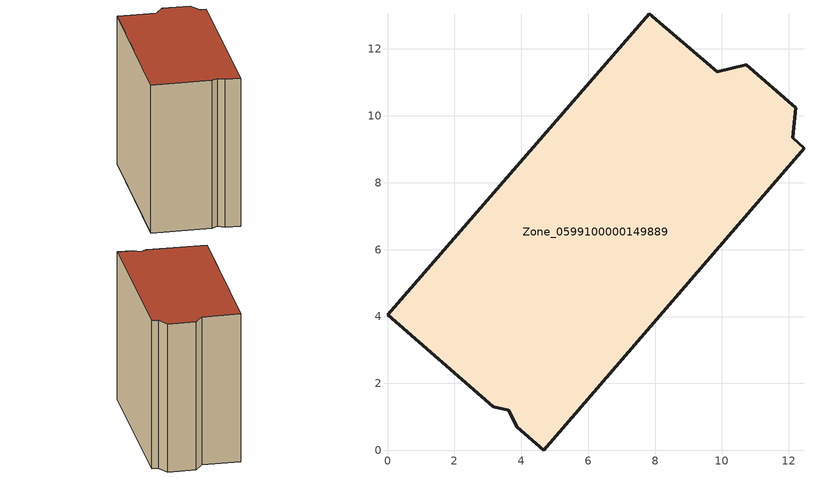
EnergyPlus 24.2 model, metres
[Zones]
Zone_0599100000149889
 floor ground (C_G): 3.17,1.3 0,4.05 7.82,13.05 9.86,11.32 10.73,11.53 12.21,10.25 12.11,9.34 12.45,9.04 4.67,0 3.86,0.7 3.63,1.2 z0
 wall outside (C_F): 12.45,9.04 12.11,9.34 12.21,10.25 10.73,11.53 9.86,11.32 7.82,13.05 0,4.05 3.17,1.3 3.63,1.2 3.86,0.7 4.67,0 12.45,9.04 z0:10.85
 roof outside (C_R): 3.63,1.2 3.86,0.7 4.67,0 12.45,9.04 12.11,9.34 12.21,10.25 10.73,11.53 9.86,11.32 7.82,13.05 0,4.05 3.17,1.3 z10.85
[BUILDING]
Pand.0599100000149889: North Axis=0; Terrain=City; Loads Convergence Tolerance Value=0.04; Temperature Convergence Tolerance Value=0.4; Solar Distribution=FullExterior; Maximum Number of Warmup Days=25; Minimum Number of Warmup Days=1
[Site:Location]
Rotterdam.The.Hague.AP_ZH_NLD Design_Conditions: Latitude=51.96; Longitude=4.45; Time Zone=1; Elevation=-4.5
[SITE:GROUNDTEMPERATURE:BUILDINGSURFACE]
18, 18, 18, 18, 18, 18, 18, 18, 18, 18, 18, 18
[MATERIAL] Thermal Absorptance=0.9; Solar Absorptance=0.7; Visible Absorptance=0.7
Name | Roughness | Thickness | Conductivity | Density | Specific Heat
G.TI.1946 | MediumSmooth | 0.15 | 1 | 540 | 1210
F.TI.1946 | Rough | 0.3 | 0.857143 | 1920 | 840
R.TI.1946 | MediumRough | 0.2 | 0.1 | 1500 | 1000
[CONSTRUCTION]
C_G: G.TI.1946
C_F: F.TI.1946
C_R: R.TI.1946
[ZONE]
Zone_0599100000149889: Type=1; Multiplier=1; Ceiling Height=Autocalculate; Volume=Autocalculate; Floor Area=autocalculate; Part of Total Floor Area=Yes
[ZONEINFILTRATION:DESIGNFLOWRATE]
Infil_Zone_0599100000149889: Zone or ZoneList or Space or SpaceList=Zone_0599100000149889; Schedule=AlwaysOn; Design Flow Rate Calculation Method=Flow/Area; Flow Rate per Floor Area=0.003; Constant Term Coefficient=1; Temperature Term Coefficient=0; Velocity Term Coefficient=0; Velocity Squared Term Coefficient=0
[HVACTEMPLATE:ZONE:IDEALLOADSAIRSYSTEM]
Zone_0599100000149889: Maximum Heating Supply Air Temperature=50; Minimum Cooling Supply Air Temperature=13; Maximum Heating Supply Air Humidity Ratio=0.0156; Minimum Cooling Supply Air Humidity Ratio=0.0077; Heating Limit=NoLimit; Cooling Limit=NoLimit; Dehumidification Control Type=ConstantSensibleHeatRatio; Cooling Sensible Heat Ratio=0.7; Dehumidification Setpoint=60; Humidification Control Type=None; Humidification Setpoint=30; Outdoor Air Method=None; Outdoor Air Flow Rate per Person=0.00944; Outdoor Air Flow Rate per Zone Floor Area=0; Outdoor Air Flow Rate per Zone=0; Demand Controlled Ventilation Type=None; Outdoor Air Economizer Type=NoEconomizer; Heat Recovery Type=None; Sensible Heat Recovery Effectiveness=0.7; Latent Heat Recovery Effectiveness=0.65
[ZONECONTROL:THERMOSTAT]
ThermostatControl_Zone_0599100000149889: Zone or ZoneList=Zone_0599100000149889; Control Type Schedule=DualSetpointControlType; Control 1=Thermostat_Zone_0599100000149889; Temperature Difference Between Cutout And Setpoint=0
[THERMOSTATSETPOINT:DUALSETPOINT]
Thermostat_Zone_0599100000149889: Heating Setpoint Temperature Schedule=HeatingSetpoint_Zone_0599100000149889; Cooling Setpoint Temperature Schedule=CoolingSetpoint_Zone_0599100000149889
[SCHEDULE:COMPACT]
HeatingSetpoint_Zone_0599100000149889: Through: 12/31, For: AllDays, Until: 24:00, 21
CoolingSetpoint_Zone_0599100000149889: Through: 12/31, For: AllDays, Until: 24:00, 24
DualSetpointControlType: Through: 12/31, For: AllDays, Until: 24:00, 4
AlwaysOn: Through: 12/31, For: AllDays, Until: 24:00, 1
